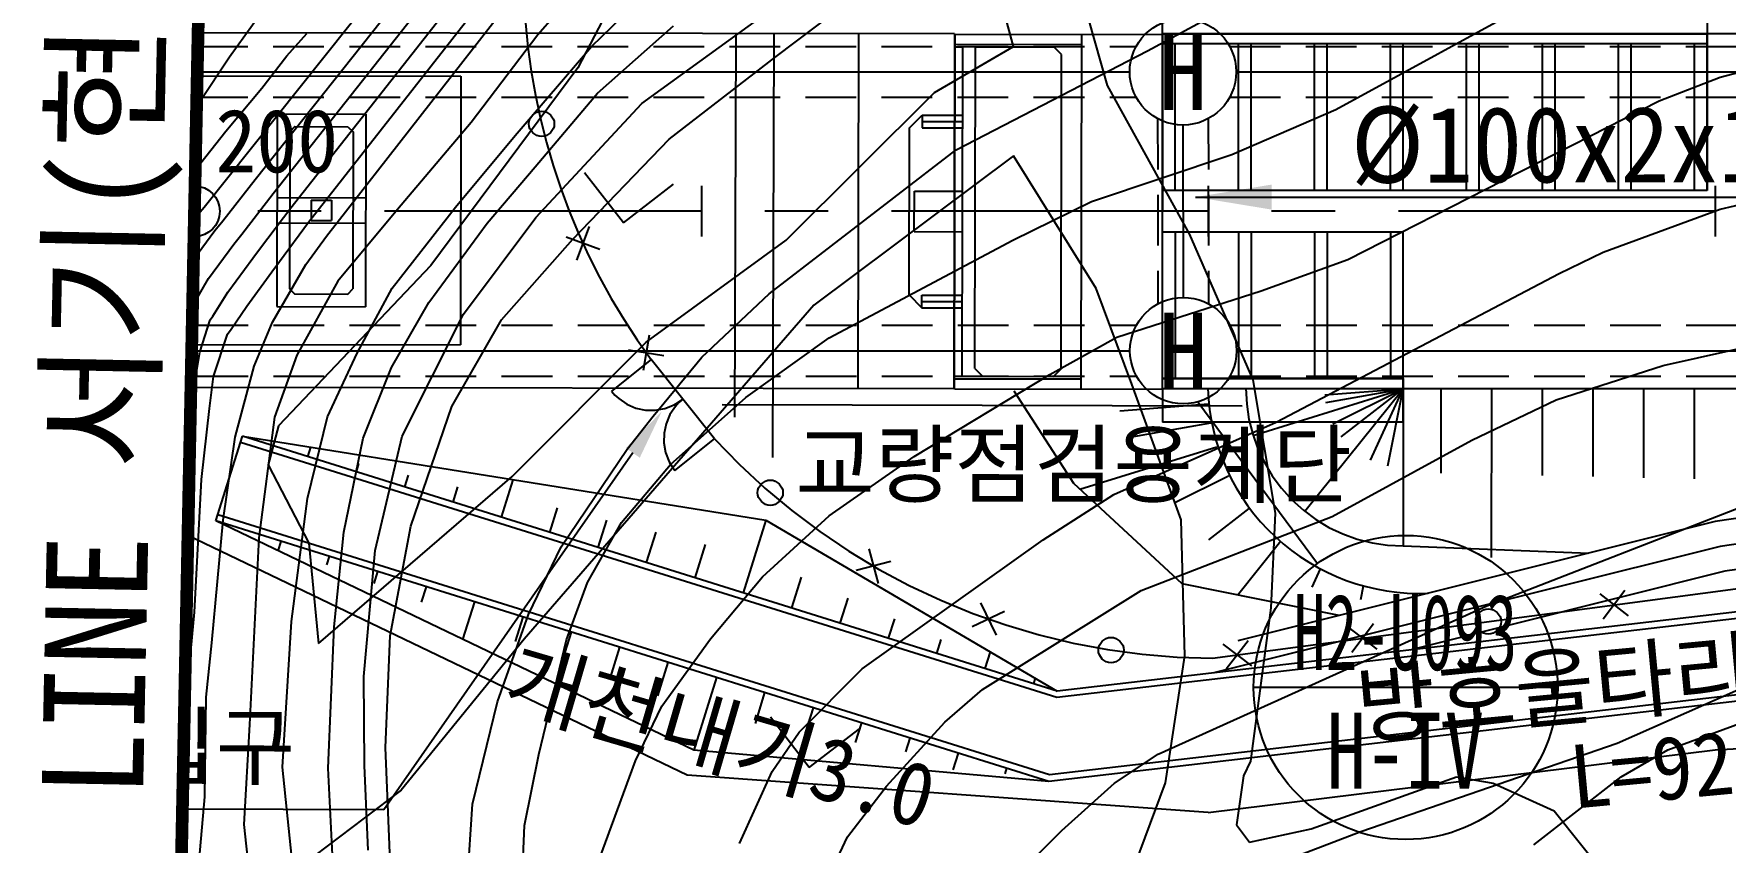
# Model space of a CAD drawing. Header units: millimetres. Extents: x 17638 to 18434, y 1103 to 1809.
# Drawn here: x 17713.3 to 17780, y 1452.4 to 1484.3 of the extents above; entities that cross this region are included whole.
import ezdxf
from ezdxf.enums import TextEntityAlignment as Align
from ezdxf.xclip import XClip

# ---------------------------------------------------------------- set-up
doc = ezdxf.new("R2010")
doc.units = ezdxf.units.MM
doc.header["$LTSCALE"] = 10
doc.header["$MEASUREMENT"] = 0
doc.header["$XCLIPFRAME"] = 2
for name, pattern in [('A-CENTR01', [2, 1.25, -0.25, 0.25, -0.25]), ('CENTER', [2, 1.25, -0.25, 0.25, -0.25]), ('HIDDEN', [0.375, 0.25, -0.125])]:
    doc.linetypes.add(name, pattern=pattern)
for name, color, linetype in [('TN-MACL', 6, 'A-CENTR01'), ('TN-MANH', 4, 'Continuous'), ('TZ-BASE', 253, 'Continuous'), ('TZ-CABL', 4, 'Continuous')]:
    doc.layers.add(name, color=color, linetype=linetype)
doc.layers.add('TX-PAPR', color=2, linetype='Continuous', plot=False)
doc.styles.add('GR', font='GulimChe.ttf')
doc.styles.add('HANA', font='GulimChe.ttf')
doc.styles.get("Standard").update_dxf_attribs({"font": 'GulimChe.ttf'})
doc.styles.add('굴림체', font='GulimChe.ttf')
doc.linetypes.add('ZIGZAG', pattern='A,0.0001,-0.2,[131,ltypeshp.shx,S=0.2,R=0,X=-0.2,Y=0],-0.4,[131,ltypeshp.shx,S=0.2,R=180,X=0.2,Y=0],-0.2', length=0.8001)
doc.dimstyles.get("Standard").update_dxf_attribs({"dimtxt": 0.18, "dimasz": 0.18, "dimexe": 0.18, "dimexo": 0.0625, "dimgap": 0.09, "dimtad": 0, "dimtih": 1, "dimtoh": 1, "dimdec": 4, "dimzin": 0, "dimdsep": 46, "dimtxsty": 'Standard', "dimcen": 0.09, "dimadec": 0, "dimazin": 0, "dimtfac": 1, "dimtdec": 4, "dimtofl": 0, "dimtmove": 0, "dimatfit": 3, "dimfxl": 0, "dimtolj": 1, "dimtzin": 0, "dimarcsym": 0})

# ---------------------------------------------------------------- blocks, each defined once
blk = doc.blocks.new('JD-CDFDG5GDCH4')
at = {"layer": 'TZ-BASE'}
for p, q in [((0.38, 0.166, -248.01), (16.704, 20.631, -248.01)), ((19.323, 13.723, -239.288), (15.124, 5.664, -239.288)), ((2.398, 1.255, -247.01), (10.986, 12.071, -247.01)), ((3.1, 0.695, -246.01), (11.665, 11.53, -246.01)), ((34.181, 11.417, -232.064), (36.004, 4.961, -232.064)), ((3.802, 0.135, -245.01), (12.343, 10.989, -245.01)), ((4.504, -0.425, -244.01), (13.022, 10.447, -244.01)), ((16.545, 10.368, -242.01), (13.544, 6.957, -242.01)), ((15.667, 6.494, -241.01), (19.687, 10.438, -241.01)), ((5.207, -0.985, -243.01), (13.7, 9.906, -243.01)), ((32.32, 6.505, -239.288), (31.538, 9.347, -239.288)), ((22.945, 6.103, -238.01), (26.792, 9.013, -238.01)), ((45.036, 4.018, -236.01), (54.237, 9.048, -236.01)), ((17.657, 4.246, -239.01), (22.995, 8.115, -239.01)), ((38.188, -7, -393.01), (38.188, 8.32, -393.01)), ((59.688, 8.32, -393.01), (59.688, 0.82, -393.01)), ((1.376, 6.087, -250.01), (2.588, 7.781, -250.01)), ((37.598, 6.327, -237.01), (39.896, 7.568, -237.01)), ((29.987, 6.994, -495.437), (0.142, 7.045, -495.437)), ((3.645, 6.138, -249.01), (4.429, 7.01, -249.01)), ((13.544, 6.957, -242.01), (10.916, 3.499, -242.01)), ((15.906, 4.66, -240.01), (18.905, 7.312, -240.01)), ((21.359, 7.008, -393.01), (21.306, -8.127, -393.01)), ((22.859, 7.003, -393.01), (22.8, -9.715, -393.01)), ((26.188, -7, -393.01), (26.212, 7, -393.01)), ((29.987, 6.994, -495.437), (29.963, -7.006, -495.437)), ((29.988, -7.006, -393.01), (30.012, 6.993, -393.01)), ((30.012, 6.993, -393.01), (38.212, 6.979, -393.01)), ((34.988, -7.015, -393.01), (35.012, 6.985, -393.01)), ((38.188, 7, -393.01), (59.688, 7, -393.01)), ((38.188, 6.6, -393.01), (38.188, 7, -393.01)), ((38.188, -7.021, -393.01), (38.212, 6.979, -393.01)), ((280, 7, -393.01), (38.212, 7, -393.01)), ((58.688, 7, -393.01), (38.288, 7, -393.01)), ((59.688, 0.82, -393.01), (59.688, 7, -393.01)), ((59.688, 7, -393.01), (59.688, 6.6, -393.01)), ((0.186, 4.287, -250.01), (1.376, 6.087, -250.01)), ((2.658, 4.86, -249.01), (3.645, 6.138, -249.01)), ((12.654, 2.99, -241.01), (15.667, 6.494, -241.01)), ((18.728, 2.848, -238.01), (22.945, 6.103, -238.01)), ((29.195, 4.685, -239.288), (32.32, 6.505, -239.288)), ((30.012, 6.593, -393.01), (35.012, 6.585, -393.01)), ((30.012, 6.493, -393.01), (30.312, 6.493, -393.01)), ((30.047, 2.424, -237.01), (37.598, 6.327, -237.01)), ((30.289, -6.507, -393.01), (30.312, 6.493, -393.01)), ((30.79, -6.208, -393.01), (30.812, 6.492, -393.01)), ((30.812, 6.492, -393.01), (33.912, 6.487, -393.01)), ((34.211, 6.186, -393.01), (33.912, 6.487, -393.01)), ((34.19, -6.214, -393.01), (34.211, 6.186, -393.01)), ((59.688, 6.6, -393.01), (38.188, 6.6, -393.01)), ((38.688, 0.82, -393.01), (38.688, 6.6, -393.01)), ((41.188, 0.82, -393.01), (41.188, 6.6, -393.01)), ((41.688, 0.82, -393.01), (41.688, 6.6, -393.01)), ((44.188, 0.82, -393.01), (44.188, 6.6, -393.01)), ((44.688, 0.82, -393.01), (44.688, 6.6, -393.01)), ((47.188, 0.82, -393.01), (47.188, 6.6, -393.01)), ((47.688, 0.82, -393.01), (47.688, 6.6, -393.01)), ((50.188, 0.82, -393.01), (50.188, 6.6, -393.01)), ((50.688, 0.82, -393.01), (50.688, 6.6, -393.01)), ((53.188, 0.82, -393.01), (53.188, 6.6, -393.01)), ((53.688, 0.82, -393.01), (53.688, 6.6, -393.01)), ((56.188, 0.82, -393.01), (56.188, 6.6, -393.01)), ((56.688, 0.82, -393.01), (56.688, 6.6, -393.01)), ((59.188, 0.82, -393.01), (59.188, 6.6, -393.01)), ((60.197, 5.286, -235.01), (63.933, 6.272, -235.01)), ((0.108, 5.345, -393.01), (10.51, 5.327, -393.01)), ((15.124, 5.664, -239.288), (9.32, -2.144, -239.288)), ((1.24, 3.157, -249.01), (2.658, 4.86, -249.01)), ((10.51, 5.327, -393.01), (10.491, -5.273, -393.01)), ((23.348, -1.137, -239.288), (29.195, 4.685, -239.288)), ((36.004, 4.961, -232.064), (39.252, -0.891, -232.064)), ((57.792, 4.361, -235.01), (60.197, 5.286, -235.01)), ((0.082, 4.095, -250.01), (0.186, 4.287, -250.01)), ((13.444, 1.75, -240.01), (15.906, 4.66, -240.01)), ((13.472, -0.247, -239.01), (17.657, 4.246, -239.01)), ((40.929, 2.241, -236.01), (45.036, 4.018, -236.01)), ((45.503, -1.9, -235.01), (57.792, 4.361, -235.01)), ((3.257, 3.839, -393.01), (3.244, -3.761, -393.01)), ((3.257, 3.839, -393.01), (6.757, 3.833, -393.01)), ((3.956, 3.338, -393.01), (3.756, 3.138, -393.01)), ((3.956, 3.338, -393.01), (6.056, 3.334, -393.01)), ((6.757, 3.833, -393.01), (6.744, -3.767, -393.01)), ((10.916, 3.499, -242.01), (8.008, 0.076, -242.01)), ((28.206, 3.297, -393.01), (28.707, 3.796, -393.01)), ((28.707, 3.796, -393.01), (28.706, 3.296, -393.01)), ((28.706, 3.546, -393.01), (30.306, 3.543, -393.01)), ((28.707, 3.796, -393.01), (30.307, 3.793, -393.01)), ((0.054, 1.665, -249.01), (1.24, 3.157, -249.01)), ((3.756, 3.138, -393.01), (3.745, -3.062, -393.01)), ((6.056, 3.334, -393.01), (6.256, 3.134, -393.01)), ((6.256, 3.134, -393.01), (6.245, -3.066, -393.01)), ((10.297, 0.161, -241.01), (12.654, 2.99, -241.01)), ((14.93, -1.095, -238.01), (18.728, 2.848, -238.01)), ((28.195, -3.303, -393.01), (28.206, 3.297, -393.01)), ((28.706, 3.296, -393.01), (30.306, 3.293, -393.01)), ((22.675, -3.259, -237.01), (30.047, 2.424, -237.01)), ((32.313, 2.187, -235.765), (24.443, -3.705, -235.765)), ((35.573, -3.041, -235.765), (32.313, 2.187, -235.765)), ((35.39, 0.388, -236.01), (40.929, 2.241, -236.01)), ((0.033, 1.633, -249.01), (0.054, 1.665, -249.01)), ((11.545, -0.473, -240.01), (13.444, 1.75, -240.01)), ((16.921, -0.463, -235.457), (15.393, 1.516, -235.457)), ((0, 1, -393.01), (0, -1, -393.01)), ((1.122, -0.372, -247.01), (2.398, 1.255, -247.01)), ((1.864, -0.91, -246.01), (3.1, 0.695, -246.01)), ((16.921, -0.463, -235.457), (18.899, 1.066, -235.457)), ((20, 1, -393.01), (20, -1, -393.01)), ((28.399, -0.804, -393.01), (28.402, 0.796, -393.01)), ((28.402, 0.796, -393.01), (30.302, 0.793, -393.01)), ((59.688, 0.82, -393.01), (38.188, 0.82, -393.01)), ((40, 1, -393.01), (40, -1, -393.01)), ((60, 1, -393.01), (60, -1, -393.01)), ((60.197, 0.077, -234.01), (64.189, 1.018, -234.01)), ((0.052, -0.219, -248.01), (0.38, 0.166, -248.01)), ((2.607, -1.448, -245.01), (3.802, 0.135, -245.01)), ((3.251, 0.539, -393.01), (6.751, 0.533, -393.01)), ((4.601, 0.437, -393.01), (4.6, -0.363, -393.01)), ((4.601, 0.437, -393.01), (5.401, 0.436, -393.01)), ((5.401, 0.436, -393.01), (5.4, -0.364, -393.01)), ((8.008, 0.076, -242.01), (5.651, -2.753, -242.01)), ((7.799, -3.029, -241.01), (10.297, 0.161, -241.01)), ((32.284, -1.138, -236.01), (35.39, 0.388, -236.01)), ((55.579, -1.61, -234.01), (60.197, 0.077, -234.01)), ((-0.006, -0.298, -248.01), (0.052, -0.219, -248.01)), ((0.801, -0.762, -247.01), (1.122, -0.372, -247.01)), ((3.25, -0.461, -393.01), (6.75, -0.467, -393.01)), ((3.349, -1.986, -244.01), (4.504, -0.425, -244.01)), ((4.6, -0.363, -393.01), (5.4, -0.364, -393.01)), ((9.245, -3.594, -240.01), (11.545, -0.473, -240.01)), ((10.61, -4.054, -239.01), (13.472, -0.247, -239.01)), ((15.574, -0.605, -393.01), (15.079, -1.93, -393.01)), ((-0.038, -1.9, -247.01), (0.801, -0.762, -247.01)), ((0.559, -2.654, -246.01), (1.549, -1.304, -246.01)), ((1.549, -1.304, -246.01), (1.864, -0.91, -246.01)), ((4.398, -2.101, -243.01), (5.207, -0.985, -243.01)), ((12.115, -4.277, -238.01), (14.93, -1.095, -238.01)), ((15.989, -1.515, -393.01), (14.664, -1.021, -393.01)), ((17.819, -5.168, -239.288), (23.348, -1.137, -239.288)), ((25.038, -4.997, -236.01), (32.284, -1.138, -236.01)), ((28.399, -0.804, -393.01), (30.299, -0.807, -393.01)), ((47.688, -0.82, -393.01), (38.188, -0.82, -393.01)), ((38.689, -0.82, -393.01), (38.689, -6.6, -393.01)), ((39.252, -0.891, -232.064), (41.759, -6.644, -232.064)), ((41.189, -0.82, -393.01), (41.189, -6.6, -393.01)), ((41.689, -0.82, -393.01), (41.689, -6.6, -393.01)), ((44.189, -0.82, -393.01), (44.189, -6.6, -393.01)), ((44.689, -0.82, -393.01), (44.689, -6.6, -393.01)), ((47.189, -0.82, -393.01), (47.189, -6.6, -393.01)), ((47.688, -8.32, -393.01), (47.688, -0.82, -393.01)), ((1.311, -3.198, -245.01), (2.298, -1.847, -245.01)), ((2.298, -1.847, -245.01), (2.607, -1.448, -245.01)), ((3.047, -2.39, -244.01), (3.349, -1.986, -244.01)), ((42.085, -3.141, -235.01), (45.503, -1.9, -235.01)), ((53.846, -2.457, -234.01), (55.579, -1.61, -234.01)), ((-0.001, -3.612, -246.01), (0.559, -2.654, -246.01)), ((2.062, -3.743, -244.01), (3.047, -2.39, -244.01)), ((3.083, -4.373, -243.01), (4.398, -2.101, -243.01)), ((9.32, -2.144, -239.288), (3.32, -8.466, -239.288)), ((42.682, -8.324, -234.01), (53.846, -2.457, -234.01)), ((0.721, -4.135, -245.01), (1.311, -3.198, -245.01)), ((3.745, -3.062, -393.01), (3.945, -3.262, -393.01)), ((3.945, -3.262, -393.01), (6.045, -3.266, -393.01)), ((5.651, -2.753, -242.01), (4.041, -5.678, -242.01)), ((6.045, -3.266, -393.01), (6.245, -3.066, -393.01)), ((6.424, -5.604, -241.01), (7.799, -3.029, -241.01)), ((20.023, -5.756, -237.01), (22.675, -3.259, -237.01)), ((28.195, -3.303, -393.01), (28.694, -3.804, -393.01)), ((28.694, -3.804, -393.01), (28.695, -3.304, -393.01)), ((28.695, -3.304, -393.01), (30.295, -3.307, -393.01)), ((36.981, -6.818, -235.765), (35.573, -3.041, -235.765)), ((36.387, -4.966, -235.01), (42.085, -3.141, -235.01)), ((-0.075, -3.72, -246.01), (-0.071, -3.708, -246.01)), ((-0.071, -3.708, -246.01), (-0.001, -3.612, -246.01)), ((1.443, -4.658, -244.01), (2.062, -3.743, -244.01)), ((3.244, -3.761, -393.01), (6.744, -3.767, -393.01)), ((7.777, -6.158, -240.01), (9.245, -3.594, -240.01)), ((24.443, -3.705, -235.765), (17.647, -11.534, -235.765)), ((28.694, -3.554, -393.01), (30.294, -3.557, -393.01)), ((28.694, -3.804, -393.01), (30.294, -3.807, -393.01)), ((0.205, -5.56, -245.01), (0.616, -4.28, -245.01)), ((0.616, -4.28, -245.01), (0.721, -4.135, -245.01)), ((1.303, -4.852, -244.01), (1.443, -4.658, -244.01)), ((2.359, -6.115, -243.01), (3.083, -4.373, -243.01)), ((8.188, -8.868, -239.01), (10.61, -4.054, -239.01)), ((10.157, -7.696, -238.01), (12.115, -4.277, -238.01)), ((-0.106, -5.255, -393.01), (10.491, -5.273, -393.01)), ((0.749, -6.52, -244.01), (1.303, -4.852, -244.01)), ((12.528, -10.461, -239.288), (17.819, -5.168, -239.288)), ((17.941, -4.893, -393.01), (17.707, -6.288, -393.01)), ((21.751, -7.349, -236.01), (25.038, -4.997, -236.01)), ((33.75, -6.443, -235.01), (36.387, -4.966, -235.01)), ((57.95, -6.086, -233.01), (62.139, -5.148, -233.01)), ((-0.061, -7.195, -245.01), (0.205, -5.56, -245.01)), ((4.041, -5.678, -242.01), (3.157, -8.127, -242.01)), ((5.247, -8.111, -241.01), (6.424, -5.604, -241.01)), ((18.015, -5.854, -393.01), (16.453, -7.104, -393.01)), ((18.521, -5.707, -393.01), (17.127, -5.474, -393.01)), ((20.515, -8.976, -393.01), (18.015, -5.854, -393.01)), ((18.093, -8.085, -237.01), (20.023, -5.756, -237.01)), ((0.587, -7.779, -244.01), (0.749, -6.52, -244.01)), ((1.61, -8.911, -243.01), (2.359, -6.115, -243.01)), ((6.658, -8.956, -240.01), (7.777, -6.158, -240.01)), ((28.394, -9.681, -235.01), (33.75, -6.443, -235.01)), ((29.989, -6.506, -393.01), (30.289, -6.507, -393.01)), ((29.989, -6.606, -393.01), (34.989, -6.615, -393.01)), ((30.79, -6.208, -393.01), (31.089, -6.508, -393.01)), ((31.089, -6.508, -393.01), (33.889, -6.513, -393.01)), ((34.19, -6.214, -393.01), (33.889, -6.513, -393.01)), ((47.688, -6.6, -393.01), (38.188, -6.6, -393.01)), ((47.688, -6.6, -393.01), (38.188, -6.6, -393.01)), ((38.188, -6.6, -393.01), (47.688, -6.6, -393.01)), ((38.188, -7, -393.01), (38.188, -6.6, -393.01)), ((41.759, -6.644, -232.064), (42.639, -11.911, -232.064)), ((47.688, -6.6, -393.01), (47.688, -7, -393.01)), ((53.719, -7.446, -233.01), (57.95, -6.086, -233.01)), ((-0.162, -8.045, -245.01), (-0.061, -7.195, -245.01)), ((29.963, -7.006, -495.437), (-0.14, -6.955, -495.437)), ((29.988, -7.006, -393.01), (38.188, -7.021, -393.01)), ((34.69, -10.74, -393.01), (32.345, -7.093, -393.01)), ((38.932, -12.177, -235.765), (36.981, -6.818, -235.765)), ((47.688, -7, -393.01), (38.188, -7, -393.01)), ((38.188, -7, -393.01), (38.188, -8.32, -393.01)), ((47.688, -7, -393.01), (38.188, -7, -393.01)), ((280, -7, -393.01), (38.188, -7, -393.01)), ((41.766, -8.843, -393.01), (47.688, -7, -393.01)), ((43.803, -11.836, -393.01), (47.688, -7, -393.01)), ((44.596, -7.241, -393.01), (47.688, -7, -393.01)), ((44.635, -7.543, -393.01), (47.688, -7, -393.01)), ((44.912, -8.382, -393.01), (47.688, -7, -393.01)), ((45.24, -8.904, -393.01), (47.688, -7, -393.01)), ((46.394, -9.819, -393.01), (47.688, -7, -393.01)), ((47.078, -10.041, -393.01), (47.688, -7, -393.01)), ((47.688, -7, -393.01), (47.684, -13.203, -393.01)), ((49.183, -10.327, -393.01), (49.188, -7, -393.01)), ((51.177, -13.664, -393.01), (51.188, -7, -393.01)), ((53.183, -10.42, -393.01), (53.188, -7, -393.01)), ((55.183, -10.467, -393.01), (55.188, -7, -393.01)), ((57.182, -10.514, -393.01), (57.188, -7, -393.01)), ((59.182, -10.561, -393.01), (59.188, -7, -393.01)), ((0.283, -10.576, -244.01), (0.587, -7.779, -244.01)), ((8.536, -12.425, -238.01), (10.157, -7.696, -238.01)), ((18.778, -9.987, -236.01), (21.751, -7.349, -236.01)), ((20.821, -7.624, -393.01), (41.333, -7.675, -393.01)), ((36.514, -7.869, -393.01), (40.009, -7.597, -393.01)), ((50.403, -9.034, -233.01), (53.719, -7.446, -233.01)), ((3.157, -8.127, -242.01), (2.545, -12.888, -242.01)), ((3.32, -8.466, -239.288), (2.914, -10.009, -239.288)), ((4.454, -11.33, -241.01), (5.247, -8.111, -241.01)), ((17.068, -9.391, -237.01), (18.093, -8.085, -237.01)), ((36.274, -11.178, -234.01), (42.682, -8.324, -234.01)), ((36.985, -8.903, -393.01), (40.104, -8.348, -393.01)), ((47.688, -8.32, -393.01), (38.188, -8.32, -393.01)), ((0.849, -12.219, -393.01), (1.894, -8.879, -393.01)), ((1.133, -12.187, -243.01), (1.61, -8.911, -243.01)), ((34.02, -19.186, -393.01), (1.819, -9.117, -393.01)), ((1.894, -8.879, -393.01), (22.541, -12.191, -393.01)), ((34.044, -18.932, -393.01), (1.894, -8.879, -393.01)), ((4.582, -9.31, -393.01), (4.466, -9.683, -393.01)), ((5.897, -12.655, -240.01), (6.658, -8.956, -240.01)), ((7.133, -13.383, -239.01), (8.188, -8.868, -239.01)), ((18.954, -10.227, -393.01), (20.515, -8.976, -393.01)), ((34.936, -10.968, -393.01), (40.333, -9.289, -393.01)), ((44.89, -12.046, -233.01), (50.403, -9.034, -233.01)), ((2.914, -10.009, -239.288), (4.509, -13.095, -239.288)), ((6.476, -9.955, -393.01), (6.375, -10.28, -393.01)), ((17.295, -9.532, -393.01), (7.466, -23.613, -393.01)), ((14.47, -13.238, -237.01), (17.068, -9.391, -237.01)), ((16.854, -12.284, -236.01), (18.778, -9.987, -236.01)), ((25.045, -12.022, -235.01), (28.394, -9.681, -235.01)), ((80, -9.35, -393.01), (60, -12.24, -393.01)), ((-0.002, -15.823, -244.01), (0.283, -10.576, -244.01)), ((4.896, -17.055, -239.288), (12.528, -10.461, -239.288)), ((8.428, -10.414, -393.01), (8.283, -10.877, -393.01)), ((12.564, -10.591, -393.01), (12.101, -12.07, -393.01)), ((109.913, -10.35, -393.01), (34.02, -19.186, -393.01)), ((109.898, -10.1, -393.01), (34.044, -18.932, -393.01)), ((38.7, -11.475, -393.01), (40.793, -10.433, -393.01)), ((80.086, -10.348, -393.01), (60.193, -13.222, -393.01)), ((3.83, -16.185, -241.01), (4.454, -11.33, -241.01)), ((10.38, -10.872, -393.01), (10.192, -11.474, -393.01)), ((33.485, -12.958, -234.01), (36.274, -11.178, -234.01)), ((38.968, -14.703, -393.01), (34.69, -10.74, -393.01)), ((33.734, -22.24, -393.01), (0.924, -11.981, -393.01)), ((17.647, -11.534, -235.765), (13.006, -16.877, -235.765)), ((14.31, -11.706, -393.01), (14.01, -12.667, -393.01)), ((40.018, -12.966, -393.01), (41.608, -11.73, -393.01)), ((42.639, -11.911, -232.064), (42.473, -15.64, -232.064)), ((50.992, -15.569, -232.01), (61.475, -11.492, -232.01)), ((80.171, -11.346, -393.01), (60.386, -14.205, -393.01)), ((0.679, -17.023, -243.01), (1.133, -12.187, -243.01)), ((19.706, -21.259, -393.01), (0.849, -12.219, -393.01)), ((33.71, -22.494, -393.01), (0.849, -12.219, -393.01)), ((5.511, -16.401, -240.01), (5.897, -12.655, -240.01)), ((7.727, -16.751, -238.01), (8.536, -12.425, -238.01)), ((15.511, -14.65, -236.01), (16.854, -12.284, -236.01)), ((16.256, -12.185, -393.01), (15.919, -13.264, -393.01)), ((18.202, -12.665, -393.01), (17.828, -13.861, -393.01)), ((22.541, -12.191, -393.01), (21.645, -15.055, -393.01)), ((22.409, -14.423, -235.01), (25.045, -12.022, -235.01)), ((22.541, -12.191, -393.01), (34.044, -18.932, -393.01)), ((37.35, -14.963, -233.01), (44.89, -12.046, -233.01)), ((39.068, -17.543, -235.765), (38.932, -12.177, -235.765)), ((60, -12.24, -393.01), (41.171, -16.945, -393.01)), ((19.444, -22.242, -393.01), (-0.258, -12.798, -393.01)), ((19.444, -22.242, -393.01), (-0.258, -12.798, -393.01)), ((2.545, -12.888, -242.01), (2.17, -20.242, -242.01)), ((3.305, -13.396, -393.01), (3.421, -13.023, -393.01)), ((4.509, -13.095, -239.288), (4.896, -17.055, -239.288)), ((13.185, -15.902, -237.01), (14.47, -13.238, -237.01)), ((20.147, -13.144, -393.01), (19.737, -14.458, -393.01)), ((26.348, -18.056, -234.01), (33.485, -12.958, -234.01)), ((26.606, -13.313, -393.01), (26.97, -14.679, -393.01)), ((60.193, -13.222, -393.01), (40.225, -18.212, -393.01)), ((41.147, -15.141, -393.01), (42.864, -13.005, -393.01)), ((47.684, -13.203, -393.01), (55.014, -13.486, -393.01)), ((5.228, -13.945, -393.01), (5.33, -13.62, -393.01)), ((6.684, -18.355, -239.01), (7.133, -13.383, -239.01)), ((27.472, -13.814, -393.01), (26.105, -14.178, -393.01)), ((108.219, -13.819, -393.01), (33.71, -22.494, -393.01)), ((108.011, -13.592, -393.01), (33.734, -22.24, -393.01)), ((7.094, -14.68, -393.01), (7.239, -14.217, -393.01)), ((14.681, -16.911, -236.01), (15.511, -14.65, -236.01)), ((20.362, -16.862, -235.01), (22.409, -14.423, -235.01)), ((23.933, -14.44, -393.01), (23.554, -15.652, -393.01)), ((44.094, -14.829, -393.01), (44.424, -14.111, -393.01)), ((60.386, -14.205, -393.01), (47.949, -17.313, -393.01)), ((8.96, -15.416, -393.01), (9.148, -14.814, -393.01)), ((25.773, -15.258, -393.01), (25.463, -16.248, -393.01)), ((31.085, -18.863, -233.01), (37.35, -14.963, -233.01)), ((45.162, -15.948, -393.01), (38.968, -14.703, -393.01)), ((46.017, -15.32, -393.01), (46.125, -14.783, -393.01)), ((55.445, -15.097, -393.01), (56.568, -15.957, -393.01)), ((56.436, -14.966, -393.01), (55.577, -16.089, -393.01)), ((-0.406, -20.176, -244.01), (-0.002, -15.823, -244.01)), ((10.594, -16.891, -393.01), (11.057, -15.411, -393.01)), ((11.955, -19.358, -237.01), (13.185, -15.902, -237.01)), ((12.665, -16.969, -393.01), (12.965, -16.008, -393.01)), ((31.959, -15.784, -393.01), (30.683, -16.394, -393.01)), ((31.016, -15.451, -393.01), (31.626, -16.727, -393.01)), ((38.02, -21.413, -232.01), (50.992, -15.569, -232.01)), ((42.473, -15.64, -232.064), (41.662, -21.695, -232.064)), ((3.472, -21.928, -241.01), (3.83, -16.185, -241.01)), ((5.27, -21.97, -240.01), (5.511, -16.401, -240.01)), ((14.537, -17.683, -393.01), (14.874, -16.605, -393.01)), ((27.613, -16.075, -393.01), (27.372, -16.845, -393.01)), ((45.532, -16.415, -393.01), (46.655, -17.274, -393.01)), ((46.523, -16.283, -393.01), (45.664, -17.406, -393.01)), ((0.459, -19.164, -243.01), (0.679, -17.023, -243.01)), ((7.54, -21.158, -238.01), (7.727, -16.751, -238.01)), ((13.006, -16.877, -235.765), (8.156, -22.842, -235.765)), ((13.583, -21.43, -236.01), (14.681, -16.911, -236.01)), ((16.409, -18.398, -393.01), (16.783, -17.201, -393.01)), ((18.439, -19.522, -235.01), (20.362, -16.862, -235.01)), ((29.453, -16.892, -393.01), (29.281, -17.442, -393.01)), ((40.576, -17.074, -393.01), (41.699, -17.933, -393.01)), ((41.567, -16.942, -393.01), (40.707, -18.065, -393.01)), ((18.281, -19.112, -393.01), (18.692, -17.798, -393.01)), ((31.396, -17.38, -393.01), (31.19, -18.039, -393.01)), ((38.312, -22.552, -235.765), (39.068, -17.543, -235.765)), ((6.707, -21.869, -239.01), (6.684, -18.355, -239.01)), ((20.601, -18.395, -393.01), (19.706, -21.259, -393.01)), ((23.862, -20.55, -234.01), (26.348, -18.056, -234.01)), ((33.167, -18.418, -393.01), (33.099, -18.636, -393.01)), ((61.605, -18.572, -231.01), (56.129, -20.998, -231.01)), ((0.404, -23.105, -243.01), (0.459, -19.164, -243.01)), ((22.131, -20.203, -393.01), (22.51, -18.992, -393.01)), ((29.604, -20.151, -233.01), (31.085, -18.863, -233.01)), ((10.965, -23.394, -237.01), (11.955, -19.358, -237.01)), ((17.397, -21.678, -235.01), (18.439, -19.522, -235.01)), ((24.256, -21.944, -235.457), (22.728, -19.965, -235.457)), ((24.109, -20.58, -393.01), (24.419, -19.589, -393.01)), ((2.17, -20.242, -242.01), (1.946, -24.2, -242.01)), ((22.794, -22.108, -234.01), (23.862, -20.55, -234.01)), ((24.256, -21.944, -235.457), (26.234, -20.416, -235.457)), ((26.087, -20.956, -393.01), (26.327, -20.186, -393.01)), ((27.309, -22.678, -233.01), (29.604, -20.151, -233.01)), ((58.129, -21.252, -230.01), (60.953, -20.204, -230.01)), ((60, -21.245, -393.01), (80.838, -20.106, -393.01)), ((60, -21.245, -393.01), (80.838, -20.106, -393.01)), ((7.729, -25.951, -238.01), (7.54, -21.158, -238.01)), ((33.71, -22.494, -393.01), (19.706, -21.259, -393.01)), ((28.064, -21.333, -393.01), (28.236, -20.783, -393.01)), ((40, -23.715, -393.01), (60, -21.245, -393.01)), ((40, -23.715, -393.01), (60, -21.245, -393.01)), ((56.129, -20.998, -231.01), (46.016, -24.479, -231.01)), ((56.292, -22.312, -230.01), (58.129, -21.252, -230.01)), ((3.981, -26.834, -241.01), (3.472, -21.928, -241.01)), ((5.489, -26.173, -240.01), (5.27, -21.97, -240.01)), ((6.847, -25.209, -239.01), (6.707, -21.869, -239.01)), ((13.022, -24.228, -236.01), (13.583, -21.43, -236.01)), ((15.738, -26.198, -235.01), (17.397, -21.678, -235.01)), ((29.939, -22.039, -393.01), (30.145, -21.38, -393.01)), ((31.986, -22.195, -393.01), (32.054, -21.976, -393.01)), ((36.3, -22.558, -232.01), (38.02, -21.413, -232.01)), ((41.662, -21.695, -232.064), (41.394, -22.275, -232.064)), ((40, -23.715, -393.01), (19.444, -22.242, -393.01)), ((40, -23.715, -393.01), (19.444, -22.242, -393.01)), ((21.5, -24.945, -234.01), (22.794, -22.108, -234.01)), ((25.767, -24.68, -233.01), (27.309, -22.678, -233.01)), ((34.22, -24.431, -232.01), (36.3, -22.558, -232.01)), ((36.922, -26.296, -235.765), (38.312, -22.552, -235.765)), ((41.394, -22.275, -232.064), (41.118, -24.204, -232.064)), ((44.058, -24.362, -232.064), (49.796, -22.314, -232.064)), ((49.796, -22.314, -232.064), (51.234, -22.569, -232.064)), ((51.234, -22.569, -232.064), (53.646, -23.657, -232.064)), ((52.847, -24.999, -230.01), (56.292, -22.312, -230.01)), ((0.184, -25.635, -243.01), (0.404, -23.105, -243.01)), ((8.156, -22.842, -235.765), (3.776, -26.154, -235.765)), ((7.466, -23.613, -393.01), (-5.441, -23.568, -393.01)), ((10.73, -27.057, -237.01), (10.965, -23.394, -237.01)), ((53.646, -23.657, -232.064), (55.833, -26.386, -232.064)), ((1.946, -24.2, -242.01), (2.342, -27.762, -242.01)), ((12.875, -27.49, -236.01), (13.022, -24.228, -236.01)), ((24.867, -26.598, -233.01), (25.767, -24.68, -233.01)), ((32.737, -25.916, -232.01), (34.22, -24.431, -232.01)), ((46.016, -24.479, -231.01), (40.887, -26.438, -231.01)), ((41.118, -24.204, -232.064), (41.624, -24.888, -232.064)), ((41.624, -24.888, -232.064), (44.058, -24.362, -232.064))]:
    blk.add_line(p, q, dxfattribs=at)
at = {"layer": 'TZ-BASE', "ltscale": 0.2}
blk.add_line((40.171, -17.632, -393.01), (63.731, -14.501, -393.01), dxfattribs=at)
at = {"layer": 'TZ-BASE', "linetype": 'CENTER', "elevation": -393.01, "flags": 128}
blk.add_lwpolyline([(700, 0), (280, 0), (0, 0)], dxfattribs=at)
at = {"layer": 'TZ-BASE'}
for centre, radius in [((13.698, 3.451, -393.01), 0.5), ((0, 0, -393.01), 1), ((22.719, -11.103, -393.01), 0.5), ((51.05, -16.186, -393.01), 0.5), ((36.162, -17.311, -393.01), 0.5)]:
    blk.add_circle(centre, radius, dxfattribs=at)
at = {"layer": 'TZ-BASE', "ltscale": 0.2}
for centre, radius, start, end in [((39.059, 9.561, -393.01), 26.086, 182.5724, 216.22272), ((40.313, 9.338, -393.01), 26.97, 222.77111, 269.6976)]:
    blk.add_arc(centre, radius, start, end, dxfattribs=at)
at = {"layer": 'TZ-BASE'}
for centre, radius, start, end in [((18.015, -5.854, -393.01), 2, 218.68609, 308.68609), ((48.318, -6.74, -393.01), 8.336, 181.74026, 272.49347), ((47.688, -7, -393.01), 6.203, 179.93554, 269.95791), ((20.515, -8.976, -393.01), 2, 128.68609, 218.68609)]:
    blk.add_arc(centre, radius, start, end, dxfattribs=at)
blk.add_solid([(17.022, -9.342, -393.01), (18.44, -7.893, -393.01), (17.569, -9.723, -393.01)], dxfattribs=at)
at = {"layer": 'TZ-BASE', "style": 'HANA'}
blk.add_text('200', height=2.5, dxfattribs=at).set_placement((0.824, 1.531, -393.01))
for s, rotation, p in [('교량점검용계단', 359.9653, (23.707, -11.23, -393.01)), ('방호울타리(가시철망)', 5.36878, (45.969, -20.775, -393.01)), ('개천내기3.0', 343.66924, (12.056, -19.494, -393.01)), ('출입구', 359.7997, (-5.437, -22.344, -393.01)), ('L=92.83M', 5.36878, (54.395, -23.57, -393.01))]:
    blk.add_text(s, height=2.5, rotation=rotation, dxfattribs=at).set_placement(p)
blk = doc.blocks.new('ba')
at = {"layer": 'TZ-BASE'}
for p, q in [((121.297, 366.713), (126.025, 360.339)), ((135.497, 355.446), (123.497, 355.446))]:
    blk.add_line(p, q, dxfattribs=at)
blk.add_circle((129.497, 355.446), 6, dxfattribs=at)
blk.add_text('Ø100x2x1', height=3, rotation=0.05182, dxfattribs=at).set_placement((135.561, 376.868), align=Align.MIDDLE)
at = {"layer": 'TZ-BASE', "style": 'GR'}
for s, width, p in [('H2-U093', 0.65, (129.487, 357.606)), ('H-IV', 0.8, (129.488, 352.946))]:
    blk.add_text(s, height=3, dxfattribs=dict(at, width=width)).set_placement(p, align=Align.MIDDLE)
at = {"layer": 'TZ-BASE'}
blk.add_leader([(121.21, 374.791), (145.866, 374.791)], dimstyle='Standard', override={"dimtxt": 3, "dimasz": 3, "dimexe": 2, "dimexo": 3, "dimgap": 1, "dimtad": 0, "dimtih": 0, "dimcen": 1, "dimaunit": 1, "dimadec": 8, "dimtix": 1, "dimtofl": 1, "dimtmove": 2, "dimtvp": 2}, dxfattribs=at)
blk = doc.blocks.new('123')
at = {"layer": 'TZ-BASE'}
blk.add_blockref('ba', (0, 0), dxfattribs=at)

msp = doc.modelspace()

# ---------------------------------------------------------------- linework, layer by layer
at = {"layer": 'TN-MACL', "const_width": 0.5}
msp.add_lwpolyline([(17721.109, 1552.268), (17718.089, 1402.298)], dxfattribs=at)
at = {"layer": 'TN-MANH'}
for centre in [(17758.599, 1482.783), (17758.609, 1471.783)]:
    msp.add_circle(centre, 2.1, dxfattribs=at)
at = {"layer": 'TX-PAPR', "elevation": 393.01, "flags": 128}
msp.add_lwpolyline([(17721.109, 1552.283), (18419.599, 1552.283), (18419.599, 1402.283), (17718.088, 1402.283), (17721.109, 1552.283)], dxfattribs=at)
at = {"layer": 'TZ-CABL', "linetype": 'HIDDEN', "ltscale": 0.8}
for points in [[(17719.709, 1483.783), (17756.752, 1483.783)], [(17760.445, 1483.783), (17847.752, 1483.783)], [(17719.709, 1482.783), (17756.499, 1482.783)], [(17760.699, 1482.783), (17847.499, 1482.783)], [(17719.709, 1481.783), (17756.752, 1481.783)], [(17760.445, 1481.783), (17847.752, 1481.783)], [(17757.6, 1480.936), (17757.607, 1473.629)], [(17759.6, 1480.937), (17759.607, 1473.631)], [(17719.719, 1472.783), (17756.762, 1472.783)], [(17760.455, 1472.783), (17847.762, 1472.783)], [(17719.719, 1471.783), (17756.509, 1471.783)], [(17760.709, 1471.783), (17847.509, 1471.783)], [(17719.719, 1470.783), (17756.762, 1470.783)], [(17760.455, 1470.783), (17847.762, 1470.783)]]:
    msp.add_lwpolyline(points, dxfattribs=at)
at = {"layer": 'TZ-CABL', "linetype": 'ZIGZAG', "ltscale": 0.5}
for points in [[(17719.709, 1482.783), (17756.499, 1482.783)], [(17760.699, 1482.783), (17847.499, 1482.783)], [(17758.601, 1480.683), (17758.607, 1473.883)], [(17719.719, 1471.783), (17756.509, 1471.783)], [(17760.709, 1471.783), (17847.509, 1471.783)]]:
    msp.add_lwpolyline(points, dxfattribs=at)

# ---------------------------------------------------------------- block references
at = {"layer": 'TZ-BASE'}
ref = msp.add_blockref('JD-CDFDG5GDCH4', (17719.599, 1477.283, 393.01), dxfattribs=at)
XClip(ref).set_block_clipping_path([(1.5103084745, 75), (700, 75), (700, -75), (-1.5103084745, -75)])
msp.add_blockref('123', (17637.889, 1103.051), dxfattribs=at)

# ---------------------------------------------------------------- texts
at = {"layer": 'TN-MACL', "style": '굴림체'}
msp.add_text('MATCH LINE 서기(현)299㎞200.00', height=4, rotation=88.84637, dxfattribs=at).set_placement((17716.034, 1477.355), align=Align.MIDDLE_CENTER)
at = {"layer": 'TN-MANH', "linetype": 'ByBlock', "style": 'GR'}
for p in [(17758.599, 1482.783), (17758.609, 1471.783)]:
    msp.add_text('H', height=3, dxfattribs=at).set_placement(p, align=Align.MIDDLE)

doc.saveas('drawing.dxf')
